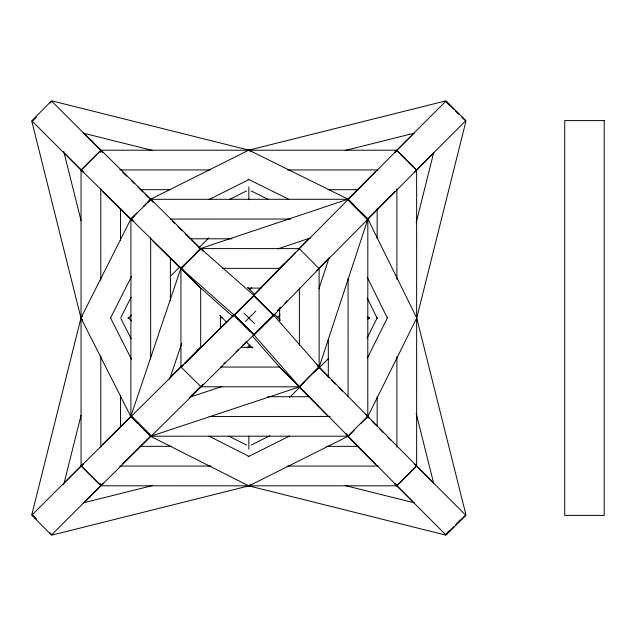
<?xml version="1.0" encoding="UTF-8"?>
<svg xmlns="http://www.w3.org/2000/svg" width="636" height="636" viewBox="0 0 636 636"><rect width="100%" height="100%" fill="white"/><g stroke="black" fill="none" stroke-linecap="round" stroke-linejoin="round"><path stroke-width="0.95" d="M100.782 150.207L100.782 152.179L100.782 150.207L396.896 150.215M100.798 485.801L100.798 483.829L100.798 485.801L396.912 485.817M130.889 416.477L130.921 219.062M150.637 358.95L150.66 237.92M170.392 300.415L170.392 257.755M328.311 376.758L328.319 339.06M348.051 396.578L348.075 278.52M367.791 416.453L367.831 219.023M31.8 514.731L81.138 317.324L82.593 316.02M63.727 484.624L81.058 415.292M416.167 222.648L433.752 152.346M416.556 318.692L465.926 121.269L461.72 117.199M318.938 288.76L329.17 257.636M313.437 372.855L319.049 367.608L367.743 219.555L348.083 200.109M185.943 263.209L181.029 267.796L130.984 415.928L150.629 435.382M169.637 379.135L181.673 343.504M367.131 338.042L377.259 317.642M367.417 358.068L387.658 317.277M360.676 423.608L367.695 416.826L416.556 318.39M137.328 212.583L131.016 218.681L81.146 317.618L82.553 316.267M110.585 317.921L131.517 276.406M120.88 317.499L131.119 297.187M250.838 484.266L249.535 485.721L52.136 535.067L50.101 532.96M304.533 381.815L299.946 386.728L151.169 436.129L131.732 416.477M182.421 267.645L184.384 265.538M194.886 254.313L200.141 248.692L347.55 199.37L367.004 219.023M249.24 485.713L348.433 436.097L354.53 429.785M33.128 120.594L36.522 117.08M50.101 103.04L52.136 100.933L249.519 150.295L250.83 151.75M131.302 219.062L134.689 215.556M143.505 206.43L150.287 199.418L248.469 150.303M253.573 295.207L283.91 263.948M316.951 364.802L416.556 465.878L396.912 485.713L299.397 386.72L253.963 334.91L234.302 315.472L299.381 248.724L396.896 150.319L416.54 170.154L316.919 270.65M277.36 310.765L280.794 307.212M284.928 302.951L286.995 300.82M252.476 336.19L279.737 367.266L299.397 386.704L319.041 366.885L273.615 315.09L253.963 295.645L234.302 315.106L253.963 334.934L273.615 315.448L319.034 268.543L299.381 248.732L297.274 250.807M447.633 532.96L445.598 535.067L248.175 485.721M449.668 530.853L453.738 526.64M459.168 521.027L460.528 519.62M200.889 386.696L202.971 384.589L200.912 386.688L181.069 367.052L183.144 364.945L81.154 466.061L100.997 485.705L273.583 315.281L254.161 295.629L200.881 248.692L84.993 134.299M298.523 249.145L308.961 238.572M253.049 296.344L181.069 367.052M318.859 268.273L328.605 258.407M81.138 170.138L100.782 150.303L51.452 100.949L31.816 120.784L83.244 172.221M81.154 466.061L83.244 463.954M394.622 152.417L446.075 100.949L465.918 120.594L414.457 172.062M103.08 483.599L85.001 501.701M253.963 334.91L273.615 315.09M319.057 366.885L299.397 386.704L279.753 367.266L281.144 368.681M347.964 199.203L375.161 171.871M367.608 219.038L394.805 191.706M128.082 318.628L131.588 315.122M170.178 276.533L180.004 266.707M198.949 247.762L208.775 237.936M220.692 318.493L222.091 317.094M249.399 289.785L251.506 287.687M83.26 463.779L31.816 515.216L51.452 535.051L102.905 483.614M64.657 482.557L81.336 465.878M396.729 150.494L413.416 133.806M245.393 321.474L255.815 311.052M432.56 154.143L414.441 172.237M247.213 347.812L250.012 345.014M277.32 317.706L280.118 314.907M289.626 397.381L300.152 386.855M319.097 367.91L328.216 358.784M367.505 319.495L369.611 317.388M102.706 444.318L130.778 416.389M122.541 463.962L150.621 436.034M83.229 172.054L81.146 169.947L100.981 150.303L103.064 152.409M394.789 152.401L396.896 150.319M279.721 268.201L295.168 252.897M254.161 295.629L234.334 315.281L181.053 268.344L81.146 169.947M316.927 270.634L319.034 268.543M253.756 334.934L273.583 315.281L253.74 295.645M396.713 485.713L416.556 466.069L465.918 515.406L446.082 535.051L394.63 483.614M170.877 376.647L181.459 366.201M196.262 351.581L200.499 347.407L184.527 363.546L233.849 314.971M190.721 396.292L200.586 386.545M223.872 363.601L225.295 362.218M235.948 351.867L238.079 349.792M242.34 345.65L246.601 341.508M147.854 202.415L150.66 199.712M446.273 533.739L449.787 530.345M455.4 524.915L458.906 521.52M461.72 518.801L465.926 514.731L416.556 317.34M366.336 220.867L367.743 219.555M208.942 199.593L248.74 179.686M229.755 199.33L246.561 190.927M251.133 445.089L269.728 435.787M248.104 456.759L289.722 435.938M277.805 248.867L310.67 237.872M189.162 397.405L222.123 386.457M248.159 150.295L445.598 100.933L447.633 103.04M345.181 150.446L414.521 133.115M83.197 502.893L152.529 485.562M119.687 169.947L210.111 169.947M287.607 169.955L378.03 169.955M140.532 189.687L170.337 189.687M328.335 189.695L358.14 189.695M150.66 199.322L348.083 199.283M170.543 219.062L290.588 219.03M189.361 238.794L232.021 238.786M200.682 248.604L299.381 248.628M222.536 268.352L279.784 268.368M248.048 288.1L260.879 288.1M241.171 347.32L253.009 347.32M220.461 367.052L279.689 367.067M200.69 386.791L299.397 386.815M267.684 396.721L309.35 396.713M209.165 416.469L330.195 416.453M150.629 436.217L348.051 436.193M139.554 446.321L171.346 446.321M326.363 446.329L358.155 446.329M119.687 466.061L211.104 466.061M287.607 466.069L378.03 466.069M83.197 133.115L152.521 150.446M345.189 485.562L414.521 502.893M249.217 150.303L348.464 199.37L354.562 205.69M248.096 179.153L288.855 199.306M251.125 190.911L267.955 199.235M228.88 436.145L246.577 445.081M208.926 436.137L248.748 456.235M248.477 485.713L150.247 436.121L143.474 429.109M233.038 316.68L199.068 286.605M82.593 319.988L81.138 318.684L31.8 121.269M446.273 102.261L449.787 105.656M455.4 111.085L458.906 114.48M360.715 211.868L367.735 218.649L416.556 317.642M82.553 319.741L81.146 318.382L130.984 416.858L137.297 422.956M122.533 172.022L126.747 176.172M131.668 181.014L134.474 183.78M137.988 187.238L142.901 192.08M145.016 194.163L150.629 199.696M172.412 221.145L174.526 223.228M178.048 226.702L182.278 230.86M185.092 233.643L190.029 238.5M191.436 239.891L200.594 248.915M102.698 191.667L131.501 220.032M152.576 240.79L180.759 268.551M396.705 150.319L416.54 169.963M100.782 150.303L102.889 152.386M317.65 366.217L319.049 367.608M365.589 414.171L367.695 416.254L348.051 436.089L345.944 434.006M414.449 463.795L432.56 481.865M254.177 334.918L234.334 315.281L250.29 331.42M181.029 267.796L183.836 270.578M394.805 483.63L396.912 485.713M130.984 416.477L150.827 436.121M150.287 199.418L153.006 202.129M345.706 433.386L348.433 436.097M367.505 316.537L369.611 318.644M247.547 287.297L254.543 294.301M274.148 313.906L280.452 320.21M244.001 313.135L254.424 323.557M396.737 485.53L413.424 502.209M219.627 315.218L226.623 322.214M246.227 341.818L252.532 348.123M128.082 317.38L131.588 320.886M64.657 153.443L81.329 170.122M366.344 415.459L367.695 416.826M131.016 218.681L133.727 221.407M348.083 199.378L367.735 219.213M253.963 295.629L273.615 315.448M414.473 463.97L416.556 466.069M152.942 201.525L150.859 199.418L131.024 219.062L133.107 221.169M81.154 465.862L100.798 485.705M318.859 367.179L329.281 377.76M331.364 379.875L335.538 384.112M339.012 387.634L342.486 391.164M368.005 417.073L369.381 418.472M371.448 420.571L376.266 425.46M379.708 428.958L383.15 432.456M387.968 437.345L390.719 440.144M298.515 386.314L327.007 415.228M347.669 436.217L375.2 464.169M449.668 105.147L453.738 109.36M33.128 515.406L36.522 518.92M120.88 318.501L131.119 338.726M110.585 317.984L131.493 359.308M367.266 277.264L387.316 317.928M367.226 298.061L377.251 318.39M416.167 413.376L433.752 483.662M63.727 151.376L81.058 220.708M319.121 268.368L319.137 367.067M299.381 287.997L299.397 345.245M279.649 307.856L279.649 320.687M416.636 169.955L416.652 466.069M396.896 188.828L396.904 279.252M396.904 356.756L396.912 447.18M377.156 208.711L377.156 238.524M377.164 396.514L377.172 426.327M248.843 186.841L248.843 199.76M248.851 345.825L248.851 347.812M248.851 436.248L248.851 449.167M220.43 315.718L220.43 328.55M200.682 288.084L200.69 347.304M180.934 268.352L180.95 367.052M120.53 208.695L120.53 240.495M120.538 395.505L120.538 427.305M100.782 188.828L100.79 280.245M100.79 355.763L100.798 447.18M81.042 169.947L81.058 466.061M200.881 248.692L181.053 268.344L200.475 287.997L181.037 268.344L200.873 248.7L202.956 250.799L200.873 248.7M604.2 120.594L564.72 120.594L564.72 515.406L604.2 515.406L604.2 120.594"/></g></svg>
